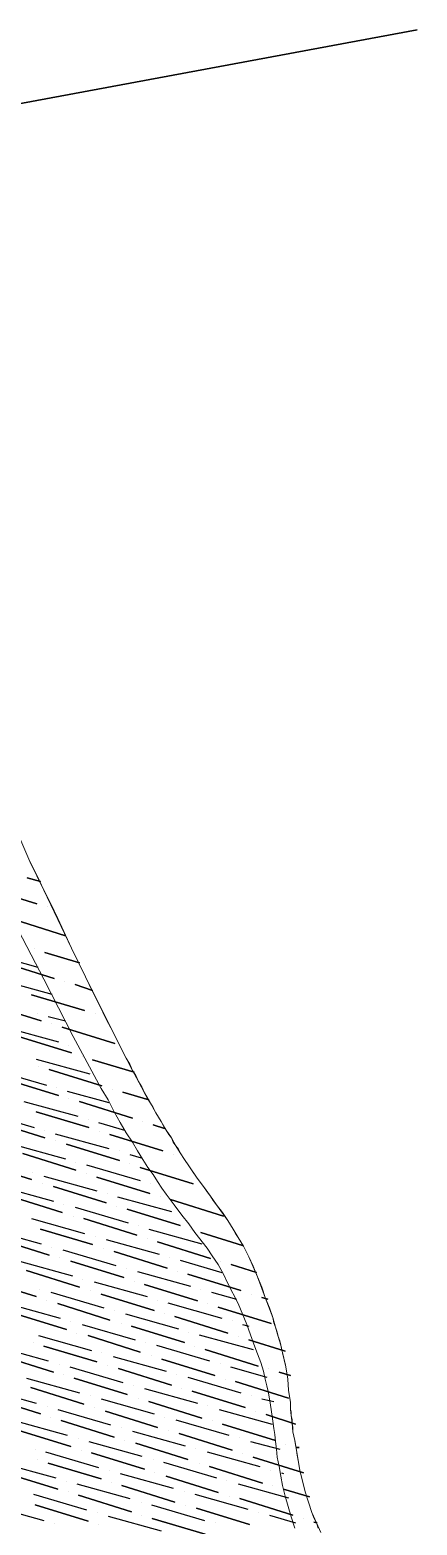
# Model space of a CAD drawing. Header units: millimetres. Extents: x -5841 to 140562, y 1006 to 102310.
# Drawn here: x 103788 to 104260, y 38359 to 40184 of the extents above; entities that cross this region are included whole.
import ezdxf

# ---------------------------------------------------------------- set-up
doc = ezdxf.new("R2010")
doc.units = ezdxf.units.MM
doc.header["$LTSCALE"] = 10
doc.layers.add('PDF18_0', color=7, linetype='Continuous')
doc.layers.add('PDF18_WALLS', color=7, linetype='Continuous')
doc.layers.add('PDF18_1_DRAWING', color=72, linetype='Continuous', true_color=0x5cb800)

msp = doc.modelspace()

# ---------------------------------------------------------------- linework, layer by layer
at = {"layer": 'PDF18_0', "lineweight": 0}
for points in [[(104142.1, 38349.6), (104136.8, 38361.3), (104131.5, 38374), (104127.3, 38386.7), (104123.1, 38399.4), (104116.7, 38425.8), (104114.6, 38437.5), (104112.5, 38450.2), (104110.4, 38461.8), (104108.3, 38472.4), (104107.2, 38483), (104106.1, 38492.5), (104105.1, 38499.9), (104105.1, 38508.4), (104103, 38523.2), (104101.9, 38536.9), (104099.8, 38551.8), (104097.7, 38560.2), (104095.6, 38568.7), (104093.4, 38578.2), (104090.3, 38588.8), (104087.1, 38600.4), (104083.9, 38612.1), (104074.4, 38636.4), (104064.9, 38661.8), (104054.3, 38686.2), (104047.9, 38698.9), (104041.6, 38709.5), (104035.2, 38720), (104028.9, 38730.6), (104015.1, 38749.7), (104007.7, 38760.2), (103999.3, 38771.9), (103990.8, 38783.5), (103981.3, 38797.3), (103976, 38804.7), (103970.7, 38813.2), (103965.4, 38821.6), (103960.1, 38831.2), (103953.7, 38840.7), (103947.4, 38851.3), (103941, 38861.8), (103934.7, 38873.5), (103927.3, 38886.2), (103919.9, 38899.9), (103912.5, 38913.7), (103905.1, 38928.5), (103896.6, 38944.4), (103889.2, 38960.3), (103872.3, 38993.1), (103855.3, 39028), (103838.4, 39062.9), (103804.5, 39133.8), (103787.6, 39168.8), (103772.8, 39202.6)], [(103780.2, 39185.7), (103787.6, 39168.8), (103804.5, 39133.8), (103821.5, 39098.9), (103838.4, 39062.9), (103855.3, 39028), (103872.3, 38993.1), (103880.7, 38976.1), (103889.2, 38960.3), (103896.6, 38944.4), (103905.1, 38928.5), (103912.5, 38913.7), (103919.9, 38899.9), (103927.3, 38886.2), (103934.7, 38873.5), (103941, 38861.8), (103947.4, 38851.3), (103953.7, 38840.7), (103960.1, 38831.2), (103965.4, 38821.6), (103970.7, 38813.2), (103976, 38804.7), (103981.3, 38797.3), (103985.5, 38790.9), (103990.8, 38783.5), (103995, 38777.2), (103999.3, 38771.9), (104007.7, 38760.2), (104015.1, 38749.7), (104022.5, 38740.1), (104028.9, 38730.6), (104035.2, 38720), (104041.6, 38709.5), (104047.9, 38698.9), (104054.3, 38686.2), (104059.6, 38674.5), (104064.9, 38661.8), (104070.2, 38649.1), (104074.4, 38636.4), (104079.7, 38623.7), (104083.9, 38612.1), (104087.1, 38600.4), (104090.3, 38588.8), (104093.4, 38578.2), (104095.6, 38568.7), (104097.7, 38560.2), (104099.8, 38551.8), (104100.9, 38544.4), (104101.9, 38536.9), (104103, 38523.2), (104105.1, 38508.4), (104105.1, 38499.9), (104106.1, 38492.5), (104107.2, 38483), (104108.3, 38472.4), (104110.4, 38461.8), (104112.5, 38450.2), (104114.6, 38437.5), (104116.7, 38425.8), (104119.9, 38412.1), (104123.1, 38399.4), (104127.3, 38386.7), (104131.5, 38374), (104136.8, 38361.3), (104142.1, 38349.6)], [(104139, 38354.9), (104136.8, 38361.3), (104133.7, 38367.6), (104131.5, 38374), (104127.3, 38386.7), (104123.1, 38399.4), (104119.9, 38412.1), (104116.7, 38425.8), (104114.6, 38437.5), (104113.6, 38443.8), (104112.5, 38450.2), (104111.4, 38456.5), (104110.4, 38461.8), (104109.3, 38467.1), (104108.3, 38472.4), (104108.3, 38477.7), (104107.2, 38483), (104107.2, 38487.2), (104106.1, 38492.5), (104106.1, 38496.7), (104105.1, 38499.9), (104105.1, 38508.4), (104104, 38515.8), (104103, 38523.2), (104101.9, 38536.9), (104100.9, 38544.4), (104099.8, 38551.8), (104098.7, 38556), (104097.7, 38560.2), (104096.6, 38564.5), (104095.6, 38568.7), (104094.5, 38574), (104093.4, 38578.2), (104092.4, 38583.5), (104090.3, 38588.8), (104089.2, 38594.1), (104087.1, 38600.4), (104085, 38605.7), (104083.9, 38612.1), (104079.7, 38623.7), (104074.4, 38636.4), (104070.2, 38649.1), (104064.9, 38661.8), (104059.6, 38674.5), (104054.3, 38686.2), (104047.9, 38698.9), (104044.8, 38704.2), (104041.6, 38709.5), (104038.4, 38714.7), (104035.2, 38720), (104028.9, 38730.6), (104022.5, 38740.1), (104015.1, 38749.7), (104010.9, 38755), (104007.7, 38760.2), (104003.5, 38765.5), (103999.3, 38771.9), (103995, 38777.2), (103990.8, 38783.5), (103985.5, 38790.9), (103981.3, 38797.3), (103976, 38804.7), (103970.7, 38813.2), (103968.6, 38817.4), (103965.4, 38821.6), (103962.2, 38825.9), (103960.1, 38831.2), (103956.9, 38835.4), (103953.7, 38840.7), (103950.6, 38846), (103947.4, 38851.3), (103944.2, 38856.6), (103941, 38861.8), (103937.9, 38868.2), (103934.7, 38873.5), (103930.5, 38879.8), (103927.3, 38886.2), (103924.1, 38893.6), (103919.9, 38899.9), (103916.7, 38907.4), (103912.5, 38913.7), (103909.3, 38921.1), (103905.1, 38928.5), (103896.6, 38944.4), (103889.2, 38960.3), (103880.7, 38976.1), (103872.3, 38993.1), (103863.8, 39010), (103855.3, 39028), (103838.4, 39062.9), (103821.5, 39098.9), (103813, 39116.9), (103804.5, 39133.8), (103796.1, 39151.8), (103787.6, 39168.8), (103780.2, 39185.7)], [(104110.4, 38354.9), (104106.1, 38368.7), (104098.7, 38394.1), (104095.6, 38406.8), (104093.4, 38418.4), (104091.3, 38430.1), (104089.2, 38441.7), (104088.2, 38451.2), (104087.1, 38460.7), (104086, 38469.2), (104085, 38476.6), (104082.9, 38491.4), (104080.7, 38505.2), (104078.6, 38520), (104076.5, 38528.5), (104074.4, 38536.9), (104072.3, 38546.5), (104069.1, 38557.1), (104064.9, 38567.6), (104060.6, 38579.3), (104052.2, 38603.6), (104041.6, 38629), (104028.9, 38653.4), (104023.6, 38665), (104017.2, 38676.6), (104009.8, 38687.2), (104003.5, 38696.8), (103988.7, 38715.8), (103981.3, 38726.4), (103972.8, 38737), (103963.3, 38749.7), (103953.7, 38762.4), (103948.5, 38769.8), (103943.2, 38778.2), (103937.9, 38786.7), (103931.5, 38795.2), (103925.2, 38804.7), (103918.8, 38815.3), (103912.5, 38825.9), (103905.1, 38837.5), (103897.7, 38850.2), (103890.3, 38862.9), (103882.8, 38877.7), (103874.4, 38891.5), (103865.9, 38907.4), (103857.4, 38923.2), (103840.5, 38955), (103822.5, 38989.9), (103804.5, 39024.8), (103768.5, 39094.7)]]:
    msp.add_lwpolyline(points, dxfattribs=at)
at = {"layer": 'PDF18_1_DRAWING', "lineweight": 25}
for points in [[(103800.3, 39144.4), (103784.4, 39148.6)], [(103796.1, 39116.9), (103731.5, 39137)], [(103831, 39077.7), (103768.5, 39097.8)], [(103847.9, 39044.9), (103805.6, 39057.6)], [(103817.2, 39025.9), (103752.7, 39046)], [(103854.3, 38986.7), (103789.7, 39005.8)], [(103863.8, 39011.1), (103842.6, 39018.5)], [(103801.4, 38974), (103736.8, 38994.1)], [(103891.3, 38946.5), (103826.8, 38966.6)], [(103838.4, 38934.9), (103773.8, 38955)], [(103875.4, 38894.7), (103810.9, 38914.8)], [(103914.6, 38911.6), (103863.8, 38926.4)], [(103822.5, 38883), (103758, 38903.1)], [(103912.5, 38855.5), (103847.9, 38875.6)], [(103932.6, 38877.7), (103900.8, 38887.2)], [(103859.6, 38843.9), (103795, 38862.9)], [(103805.6, 38831.2), (103742.1, 38851.3)], [(103951.6, 38842.8), (103937.9, 38847)], [(103896.6, 38803.6), (103832, 38823.7)], [(103949.5, 38815.3), (103885, 38835.4)], [(103843.7, 38792), (103779.1, 38812.1)], [(103789.7, 38780.4), (103725.2, 38800.5)], [(103933.6, 38763.4), (103869.1, 38783.5)], [(103986.6, 38775.1), (103922, 38795.2)], [(103880.7, 38751.8), (103816.2, 38771.9)], [(103826.8, 38740.1), (103763.3, 38760.2)], [(104023.6, 38735.9), (103959, 38756)], [(103917.8, 38712.6), (103853.2, 38732.7)], [(103970.7, 38724.3), (103906.1, 38744.4)], [(103863.8, 38701), (103800.3, 38720)], [(104046.9, 38699.9), (103996.1, 38715.8)], [(103810.9, 38688.3), (103746.3, 38708.4)], [(103954.8, 38672.4), (103890.3, 38692.5)], [(104007.7, 38684.1), (103943.2, 38704.2)], [(103901.9, 38660.8), (103837.3, 38680.9)], [(104063.8, 38667.1), (104033.1, 38676.6)], [(103795, 38637.5), (103730.4, 38657.6)], [(103847.9, 38649.1), (103783.4, 38669.2)], [(104044.8, 38644.9), (103980.2, 38665)], [(103938.9, 38620.6), (103874.4, 38640.7)], [(103991.8, 38632.2), (103927.3, 38652.3)], [(104077.6, 38634.3), (104070.2, 38636.4)], [(103885, 38608.9), (103821.5, 38629)], [(104081.8, 38604.7), (104017.2, 38624.8)], [(103832, 38597.3), (103767.5, 38617.4)], [(103976, 38581.4), (103911.4, 38601.5)], [(104028.9, 38593), (103964.3, 38613.1)], [(103922, 38569.8), (103858.5, 38589.9)], [(104098.7, 38570.8), (104054.3, 38584.6)], [(103816.2, 38545.4), (103751.6, 38565.5)], [(103869.1, 38558.1), (103804.5, 38577.2)], [(104065.9, 38552.8), (104001.4, 38572.9)], [(103960.1, 38529.5), (103895.5, 38549.6)], [(104013, 38541.2), (103948.5, 38561.3)], [(104105.1, 38541.2), (104091.3, 38545.4)], [(103906.1, 38517.9), (103841.6, 38538)], [(104103, 38513.7), (104038.4, 38533.8)], [(103800.3, 38494.6), (103735.7, 38514.7)], [(103853.2, 38506.3), (103788.7, 38526.4)], [(103997.1, 38489.3), (103932.6, 38509.4)], [(104050.1, 38502), (103985.5, 38522.1)], [(103943.2, 38477.7), (103879.7, 38497.8)], [(104111.4, 38481.9), (104075.5, 38493.6)], [(103837.3, 38454.4), (103772.8, 38474.5)], [(103890.3, 38466), (103825.7, 38486.1)], [(104087.1, 38461.8), (104022.5, 38481.9)], [(103980.2, 38438.5), (103916.7, 38458.6)], [(104034.2, 38450.2), (103969.6, 38470.3)], [(103927.3, 38426.9), (103862.7, 38447)], [(104121, 38422.6), (104059.6, 38441.7)], [(104115.7, 38453.3), (104112.5, 38453.3)], [(103821.5, 38402.5), (103756.9, 38422.6)], [(103874.4, 38415.2), (103809.8, 38434.3)], [(104017.2, 38398.3), (103953.7, 38418.4)], [(104071.2, 38409.9), (104006.7, 38430.1)], [(103964.3, 38386.7), (103899.8, 38406.8)], [(104128.4, 38393), (104096.6, 38402.5)], [(103858.5, 38363.4), (103793.9, 38383.5)], [(103911.4, 38375), (103846.9, 38395.1)], [(104108.3, 38370.8), (104043.7, 38390.9)], [(104001.4, 38347.5), (103936.8, 38366.6)], [(104055.3, 38359.2), (103990.8, 38379.3)], [(104137.9, 38361.3), (104133.7, 38362.3)]]:
    msp.add_lwpolyline(points, close=True, dxfattribs=at)
for points in [[(103784.4, 39148.6), (103800.3, 39144.4)], [(103731.5, 39137), (103796.1, 39116.9)], [(103808.8, 39113.7), (103808.8, 39113.7)], [(103808.8, 39113.7), (103808.8, 39113.7)], [(103808.8, 39113.7), (103808.8, 39113.7)], [(103768.5, 39097.8), (103831, 39077.7)], [(103733.6, 39057.6), (103797.1, 39039.6)], [(103792.9, 39061.9), (103792.9, 39061.9)], [(103792.9, 39061.9), (103792.9, 39061.9)], [(103792.9, 39061.9), (103792.9, 39061.9)], [(103805.6, 39057.6), (103847.9, 39044.9)], [(103752.7, 39046), (103817.2, 39025.9)], [(103829.9, 39021.7), (103829.9, 39021.7)], [(103829.9, 39021.7), (103829.9, 39021.7)], [(103829.9, 39021.7), (103829.9, 39021.7)], [(103771.7, 39018.5), (103814.1, 39006.8)], [(103789.7, 39005.8), (103854.3, 38986.7)], [(103842.6, 39018.5), (103863.8, 39011.1)], [(103736.8, 38994.1), (103801.4, 38974)], [(103797.1, 38983.6), (103797.1, 38983.6)], [(103756.9, 38966.6), (103822.5, 38948.6)], [(103809.8, 38979.3), (103831, 38974)], [(103814.1, 38970.9), (103814.1, 38970.9)], [(103814.1, 38970.9), (103814.1, 38970.9)], [(103814.1, 38970.9), (103814.1, 38970.9)], [(103826.8, 38966.6), (103891.3, 38946.5)], [(103867, 38982.5), (103867, 38982.5)], [(103867, 38982.5), (103867, 38982.5)], [(103867, 38982.5), (103867, 38982.5)], [(103879.7, 38978.3), (103879.7, 38978.3)], [(103879.7, 38978.3), (103879.7, 38978.3)], [(103879.7, 38978.3), (103879.7, 38978.3)], [(103773.8, 38955), (103838.4, 38934.9)], [(103835.2, 38944.4), (103835.2, 38944.4)], [(103847.9, 38941.2), (103847.9, 38941.2)], [(103851.1, 38930.6), (103851.1, 38930.6)], [(103851.1, 38930.6), (103851.1, 38930.6)], [(103851.1, 38930.6), (103851.1, 38930.6)], [(103742.1, 38914.8), (103807.7, 38895.7)], [(103795, 38927.5), (103860.6, 38909.5)], [(103798.2, 38919), (103798.2, 38919)], [(103798.2, 38919), (103798.2, 38919)], [(103798.2, 38919), (103798.2, 38919)], [(103810.9, 38914.8), (103875.4, 38894.7)], [(103863.8, 38926.4), (103914.6, 38911.6)], [(103758, 38903.1), (103822.5, 38883)], [(103820.4, 38892.5), (103820.4, 38892.5)], [(103780.2, 38875.6), (103845.8, 38857.6)], [(103833.1, 38888.3), (103883.9, 38874.5)], [(103835.2, 38878.8), (103835.2, 38878.8)], [(103835.2, 38878.8), (103835.2, 38878.8)], [(103835.2, 38878.8), (103835.2, 38878.8)], [(103847.9, 38875.6), (103912.5, 38855.5)], [(103888.1, 38890.4), (103888.1, 38890.4)], [(103888.1, 38890.4), (103888.1, 38890.4)], [(103888.1, 38890.4), (103888.1, 38890.4)], [(103900.8, 38887.2), (103932.6, 38877.7)], [(103728.3, 38862.9), (103792.9, 38843.9)], [(103795, 38862.9), (103859.6, 38843.9)], [(103742.1, 38851.3), (103805.6, 38831.2)], [(103805.6, 38840.7), (103805.6, 38840.7)], [(103858.5, 38853.4), (103858.5, 38853.4)], [(103871.2, 38850.2), (103903, 38840.7)], [(103872.3, 38839.6), (103872.3, 38839.6)], [(103872.3, 38839.6), (103872.3, 38839.6)], [(103872.3, 38839.6), (103872.3, 38839.6)], [(103925.2, 38851.3), (103925.2, 38851.3)], [(103925.2, 38851.3), (103925.2, 38851.3)], [(103925.2, 38851.3), (103925.2, 38851.3)], [(103937.9, 38847), (103951.6, 38842.8)], [(103766.4, 38823.7), (103831, 38805.8)], [(103818.3, 38836.4), (103883.9, 38818.5)], [(103819.3, 38828), (103819.3, 38828)], [(103819.3, 38828), (103819.3, 38828)], [(103819.3, 38828), (103819.3, 38828)], [(103832, 38823.7), (103896.6, 38803.6)], [(103885, 38835.4), (103949.5, 38815.3)], [(103779.1, 38812.1), (103843.7, 38792)], [(103843.7, 38801.5), (103843.7, 38801.5)], [(103896.6, 38815.3), (103896.6, 38815.3)], [(103909.3, 38811), (103923.1, 38806.8)], [(103962.2, 38811), (103962.2, 38811)], [(103962.2, 38811), (103962.2, 38811)], [(103962.2, 38811), (103962.2, 38811)], [(103725.2, 38800.5), (103789.7, 38780.4)], [(103790.8, 38788.8), (103790.8, 38788.8)], [(103804.5, 38784.6), (103869.1, 38766.6)], [(103856.4, 38798.3), (103922, 38779.3)], [(103856.4, 38787.8), (103856.4, 38787.8)], [(103856.4, 38787.8), (103856.4, 38787.8)], [(103856.4, 38787.8), (103856.4, 38787.8)], [(103869.1, 38783.5), (103933.6, 38763.4)], [(103909.3, 38799.4), (103909.3, 38799.4)], [(103909.3, 38799.4), (103909.3, 38799.4)], [(103909.3, 38799.4), (103909.3, 38799.4)], [(103922, 38795.2), (103986.6, 38775.1)], [(103751.6, 38771.9), (103816.2, 38753.9)], [(103803.5, 38776.1), (103803.5, 38776.1)], [(103803.5, 38776.1), (103803.5, 38776.1)], [(103803.5, 38776.1), (103803.5, 38776.1)], [(103816.2, 38771.9), (103880.7, 38751.8)], [(103934.7, 38776.1), (103934.7, 38776.1)], [(103763.3, 38760.2), (103826.8, 38740.1)], [(103828.9, 38749.7), (103828.9, 38749.7)], [(103842.6, 38746.5), (103907.2, 38727.4)], [(103881.8, 38763.4), (103881.8, 38763.4)], [(103893.4, 38747.5), (103893.4, 38747.5)], [(103893.4, 38747.5), (103893.4, 38747.5)], [(103893.4, 38747.5), (103893.4, 38747.5)], [(103894.5, 38759.2), (103960.1, 38741.2)], [(103946.3, 38760.2), (103946.3, 38760.2)], [(103946.3, 38760.2), (103946.3, 38760.2)], [(103946.3, 38760.2), (103946.3, 38760.2)], [(103959, 38756), (104023.6, 38735.9)], [(103789.7, 38732.7), (103854.3, 38714.7)], [(103840.5, 38735.9), (103840.5, 38735.9)], [(103840.5, 38735.9), (103840.5, 38735.9)], [(103840.5, 38735.9), (103840.5, 38735.9)], [(103853.2, 38732.7), (103917.8, 38712.6)], [(103906.1, 38744.4), (103970.7, 38724.3)], [(103736.8, 38720), (103801.4, 38702)], [(103800.3, 38720), (103863.8, 38701)], [(103867, 38710.5), (103867, 38710.5)], [(103919.9, 38724.3), (103919.9, 38724.3)], [(103932.6, 38720), (103997.1, 38702)], [(103983.4, 38720), (103983.4, 38720)], [(103983.4, 38720), (103983.4, 38720)], [(103983.4, 38720), (103983.4, 38720)], [(103996.1, 38715.8), (104046.9, 38699.9)], [(103746.3, 38708.4), (103810.9, 38688.3)], [(103814.1, 38697.8), (103814.1, 38697.8)], [(103827.8, 38694.6), (103892.4, 38675.6)], [(103877.6, 38696.8), (103877.6, 38696.8)], [(103877.6, 38696.8), (103877.6, 38696.8)], [(103877.6, 38696.8), (103877.6, 38696.8)], [(103880.7, 38707.3), (103945.3, 38689.3)], [(103890.3, 38692.5), (103954.8, 38672.4)], [(103930.5, 38708.4), (103930.5, 38708.4)], [(103930.5, 38708.4), (103930.5, 38708.4)], [(103930.5, 38708.4), (103930.5, 38708.4)], [(103943.2, 38704.2), (104007.7, 38684.1)], [(103774.9, 38680.9), (103839.5, 38662.9)], [(103823.6, 38685.1), (103823.6, 38685.1)], [(103823.6, 38685.1), (103823.6, 38685.1)], [(103823.6, 38685.1), (103823.6, 38685.1)], [(103837.3, 38680.9), (103901.9, 38660.8)], [(103958, 38685.1), (103958, 38685.1)], [(103970.7, 38681.9), (104021.5, 38667.1)], [(104020.4, 38679.8), (104020.4, 38679.8)], [(104020.4, 38679.8), (104020.4, 38679.8)], [(104020.4, 38679.8), (104020.4, 38679.8)], [(104033.1, 38676.6), (104063.8, 38667.1)], [(103730.4, 38657.6), (103795, 38637.5)], [(103783.4, 38669.2), (103847.9, 38649.1)], [(103852.2, 38658.7), (103852.2, 38658.7)], [(103865.9, 38655.5), (103930.5, 38637.5)], [(103905.1, 38672.4), (103905.1, 38672.4)], [(103914.6, 38656.5), (103914.6, 38656.5)], [(103914.6, 38656.5), (103914.6, 38656.5)], [(103914.6, 38656.5), (103914.6, 38656.5)], [(103918.8, 38668.2), (103983.4, 38650.2)], [(103967.5, 38668.2), (103967.5, 38668.2)], [(103967.5, 38668.2), (103967.5, 38668.2)], [(103967.5, 38668.2), (103967.5, 38668.2)], [(103980.2, 38665), (104044.8, 38644.9)], [(103799.2, 38646), (103799.2, 38646)], [(103813, 38642.8), (103877.6, 38623.7)], [(103861.7, 38644.9), (103861.7, 38644.9)], [(103861.7, 38644.9), (103861.7, 38644.9)], [(103861.7, 38644.9), (103861.7, 38644.9)], [(103874.4, 38640.7), (103938.9, 38620.6)], [(103927.3, 38652.3), (103991.8, 38632.2)], [(103996.1, 38646), (103996.1, 38646)], [(104008.8, 38642.8), (104039.5, 38634.3)], [(104057.5, 38640.7), (104057.5, 38640.7)], [(104057.5, 38640.7), (104057.5, 38640.7)], [(104057.5, 38640.7), (104057.5, 38640.7)], [(104070.2, 38636.4), (104077.6, 38634.3)], [(103760.1, 38629), (103824.6, 38611)], [(103807.7, 38633.3), (103807.7, 38633.3)], [(103807.7, 38633.3), (103807.7, 38633.3)], [(103807.7, 38633.3), (103807.7, 38633.3)], [(103821.5, 38629), (103885, 38608.9)], [(103890.3, 38620.6), (103890.3, 38620.6)], [(103943.2, 38633.3), (103943.2, 38633.3)], [(103955.9, 38630.1), (104021.5, 38611)], [(104004.5, 38629), (104004.5, 38629)], [(104004.5, 38629), (104004.5, 38629)], [(104004.5, 38629), (104004.5, 38629)], [(104017.2, 38624.8), (104081.8, 38604.7)], [(103767.5, 38617.4), (103832, 38597.3)], [(103837.3, 38606.8), (103837.3, 38606.8)], [(103851.1, 38603.6), (103915.7, 38584.6)], [(103898.7, 38604.7), (103898.7, 38604.7)], [(103898.7, 38604.7), (103898.7, 38604.7)], [(103898.7, 38604.7), (103898.7, 38604.7)], [(103904, 38616.3), (103968.6, 38598.3)], [(103911.4, 38601.5), (103976, 38581.4)], [(103951.6, 38617.4), (103951.6, 38617.4)], [(103951.6, 38617.4), (103951.6, 38617.4)], [(103951.6, 38617.4), (103951.6, 38617.4)], [(103964.3, 38613.1), (104028.9, 38593)], [(104034.2, 38607.9), (104034.2, 38607.9)], [(104046.9, 38603.6), (104054.3, 38601.5)], [(103798.2, 38589.9), (103862.7, 38571.9)], [(103844.7, 38593), (103844.7, 38593)], [(103844.7, 38593), (103844.7, 38593)], [(103844.7, 38593), (103844.7, 38593)], [(103858.5, 38589.9), (103922, 38569.8)], [(103981.3, 38594.1), (103981.3, 38594.1)], [(103994, 38590.9), (104059.6, 38572.9)], [(104041.6, 38588.8), (104041.6, 38588.8)], [(104041.6, 38588.8), (104041.6, 38588.8)], [(104041.6, 38588.8), (104041.6, 38588.8)], [(104054.3, 38584.6), (104098.7, 38570.8)], [(103745.3, 38577.2), (103809.8, 38559.2)], [(103751.6, 38565.5), (103816.2, 38545.4)], [(103791.8, 38581.4), (103791.8, 38581.4)], [(103791.8, 38581.4), (103791.8, 38581.4)], [(103791.8, 38581.4), (103791.8, 38581.4)], [(103804.5, 38577.2), (103869.1, 38558.1)], [(103875.4, 38568.7), (103875.4, 38568.7)], [(103889.2, 38564.5), (103953.7, 38546.5)], [(103928.3, 38581.4), (103928.3, 38581.4)], [(103935.8, 38565.5), (103935.8, 38565.5)], [(103935.8, 38565.5), (103935.8, 38565.5)], [(103935.8, 38565.5), (103935.8, 38565.5)], [(103942.1, 38578.2), (104006.7, 38559.2)], [(103988.7, 38577.2), (103988.7, 38577.2)], [(103988.7, 38577.2), (103988.7, 38577.2)], [(103988.7, 38577.2), (103988.7, 38577.2)], [(104001.4, 38572.9), (104065.9, 38552.8)], [(103823.6, 38554.9), (103823.6, 38554.9)], [(103836.3, 38551.8), (103900.8, 38532.7)], [(103881.8, 38553.9), (103881.8, 38553.9)], [(103881.8, 38553.9), (103881.8, 38553.9)], [(103881.8, 38553.9), (103881.8, 38553.9)], [(103895.5, 38549.6), (103960.1, 38529.5)], [(103948.5, 38561.3), (104013, 38541.2)], [(104019.4, 38556), (104019.4, 38556)], [(104032.1, 38551.8), (104076.5, 38539.1)], [(104078.6, 38549.6), (104078.6, 38549.6)], [(104078.6, 38549.6), (104078.6, 38549.6)], [(104078.6, 38549.6), (104078.6, 38549.6)], [(104091.3, 38545.4), (104105.1, 38541.2)], [(103783.4, 38538), (103847.9, 38520)], [(103828.9, 38542.2), (103828.9, 38542.2)], [(103828.9, 38542.2), (103828.9, 38542.2)], [(103828.9, 38542.2), (103828.9, 38542.2)], [(103841.6, 38538), (103906.1, 38517.9)], [(103913.5, 38529.5), (103913.5, 38529.5)], [(103966.4, 38542.2), (103966.4, 38542.2)], [(103980.2, 38539.1), (104044.8, 38520)], [(104025.7, 38536.9), (104025.7, 38536.9)], [(104025.7, 38536.9), (104025.7, 38536.9)], [(104025.7, 38536.9), (104025.7, 38536.9)], [(104038.4, 38533.8), (104103, 38513.7)], [(103730.4, 38525.3), (103795, 38507.3)], [(103735.7, 38514.7), (103800.3, 38494.6)], [(103788.7, 38526.4), (103853.2, 38506.3)], [(103861.7, 38516.8), (103861.7, 38516.8)], [(103874.4, 38512.6), (103938.9, 38494.6)], [(103919.9, 38513.7), (103919.9, 38513.7)], [(103919.9, 38513.7), (103919.9, 38513.7)], [(103919.9, 38513.7), (103919.9, 38513.7)], [(103927.3, 38525.3), (103991.8, 38507.3)], [(103932.6, 38509.4), (103997.1, 38489.3)], [(103972.8, 38525.3), (103972.8, 38525.3)], [(103972.8, 38525.3), (103972.8, 38525.3)], [(103972.8, 38525.3), (103972.8, 38525.3)], [(103985.5, 38522.1), (104050.1, 38502)], [(104057.5, 38516.8), (104057.5, 38516.8)], [(104070.2, 38512.6), (104085, 38509.4)], [(103808.8, 38503.1), (103808.8, 38503.1)], [(103813, 38490.4), (103813, 38490.4)], [(103813, 38490.4), (103813, 38490.4)], [(103813, 38490.4), (103813, 38490.4)], [(103821.5, 38499.9), (103886, 38480.9)], [(103865.9, 38502), (103865.9, 38502)], [(103865.9, 38502), (103865.9, 38502)], [(103865.9, 38502), (103865.9, 38502)], [(103879.7, 38497.8), (103943.2, 38477.7)], [(103951.6, 38490.4), (103951.6, 38490.4)], [(104004.5, 38504.1), (104004.5, 38504.1)], [(104018.3, 38499.9), (104082.9, 38481.9)], [(104062.8, 38497.8), (104062.8, 38497.8)], [(104062.8, 38497.8), (104062.8, 38497.8)], [(104062.8, 38497.8), (104062.8, 38497.8)], [(104075.5, 38493.6), (104111.4, 38481.9)], [(103768.5, 38486.1), (103833.1, 38468.2)], [(103772.8, 38474.5), (103837.3, 38454.4)], [(103825.7, 38486.1), (103890.3, 38466)], [(103899.8, 38477.7), (103899.8, 38477.7)], [(103912.5, 38473.4), (103977, 38455.5)], [(103956.9, 38474.5), (103956.9, 38474.5)], [(103956.9, 38474.5), (103956.9, 38474.5)], [(103956.9, 38474.5), (103956.9, 38474.5)], [(103965.4, 38487.2), (104029.9, 38468.2)], [(104009.8, 38486.1), (104009.8, 38486.1)], [(104009.8, 38486.1), (104009.8, 38486.1)], [(104009.8, 38486.1), (104009.8, 38486.1)], [(104022.5, 38481.9), (104087.1, 38461.8)], [(103846.9, 38463.9), (103846.9, 38463.9)], [(103859.6, 38460.7), (103924.1, 38442.8)], [(103903, 38461.8), (103903, 38461.8)], [(103903, 38461.8), (103903, 38461.8)], [(103903, 38461.8), (103903, 38461.8)], [(103916.7, 38458.6), (103980.2, 38438.5)], [(103969.6, 38470.3), (104034.2, 38450.2)], [(104042.6, 38465), (104042.6, 38465)], [(104056.4, 38460.7), (104092.4, 38451.2)], [(104099.8, 38457.6), (104099.8, 38457.6)], [(104099.8, 38457.6), (104099.8, 38457.6)], [(104099.8, 38457.6), (104099.8, 38457.6)], [(103793.9, 38451.2), (103793.9, 38451.2)], [(103797.1, 38438.5), (103797.1, 38438.5)], [(103797.1, 38438.5), (103797.1, 38438.5)], [(103797.1, 38438.5), (103797.1, 38438.5)], [(103806.6, 38448), (103871.2, 38429)], [(103850, 38450.2), (103850, 38450.2)], [(103850, 38450.2), (103850, 38450.2)], [(103850, 38450.2), (103850, 38450.2)], [(103862.7, 38447), (103927.3, 38426.9)], [(103937.9, 38438.5), (103937.9, 38438.5)], [(103989.7, 38452.3), (103989.7, 38452.3)], [(104003.5, 38448), (104068, 38430.1)], [(104046.9, 38445.9), (104046.9, 38445.9)], [(104046.9, 38445.9), (104046.9, 38445.9)], [(104046.9, 38445.9), (104046.9, 38445.9)], [(104059.6, 38441.7), (104121, 38422.6)], [(104112.5, 38453.3), (104115.7, 38453.3)], [(103753.7, 38434.3), (103819.3, 38416.3)], [(103756.9, 38422.6), (103821.5, 38402.5)], [(103809.8, 38434.3), (103874.4, 38415.2)], [(103885, 38425.8), (103885, 38425.8)], [(103897.7, 38421.6), (103962.2, 38403.6)], [(103940, 38422.6), (103940, 38422.6)], [(103940, 38422.6), (103940, 38422.6)], [(103940, 38422.6), (103940, 38422.6)], [(103950.6, 38435.3), (104015.1, 38416.3)], [(103953.7, 38418.4), (104017.2, 38398.3)], [(103994, 38434.3), (103994, 38434.3)], [(103994, 38434.3), (103994, 38434.3)], [(103994, 38434.3), (103994, 38434.3)], [(104006.7, 38430.1), (104071.2, 38409.9)], [(104080.7, 38425.8), (104080.7, 38425.8)], [(104094.5, 38422.6), (104096.6, 38421.6)], [(103832, 38412.1), (103832, 38412.1)], [(103834.2, 38399.4), (103834.2, 38399.4)], [(103834.2, 38399.4), (103834.2, 38399.4)], [(103834.2, 38399.4), (103834.2, 38399.4)], [(103844.7, 38408.9), (103909.3, 38390.9)], [(103887.1, 38411), (103887.1, 38411)], [(103887.1, 38411), (103887.1, 38411)], [(103887.1, 38411), (103887.1, 38411)], [(103899.8, 38406.8), (103964.3, 38386.7)], [(103976, 38399.4), (103976, 38399.4)], [(104027.8, 38413.1), (104027.8, 38413.1)], [(104041.6, 38408.9), (104103, 38392)], [(104083.9, 38406.8), (104083.9, 38406.8)], [(104083.9, 38406.8), (104083.9, 38406.8)], [(104083.9, 38406.8), (104083.9, 38406.8)], [(104096.6, 38402.5), (104128.4, 38393)], [(103738.9, 38382.4), (103804.5, 38364.4)], [(103791.8, 38396.2), (103856.4, 38377.1)], [(103793.9, 38383.5), (103858.5, 38363.4)], [(103846.9, 38395.1), (103911.4, 38375)], [(103923.1, 38386.7), (103923.1, 38386.7)], [(103935.8, 38383.5), (104000.3, 38364.4)], [(103977, 38382.4), (103977, 38382.4)], [(103977, 38382.4), (103977, 38382.4)], [(103977, 38382.4), (103977, 38382.4)], [(103988.7, 38396.2), (104053.2, 38378.2)], [(104031, 38394.1), (104031, 38394.1)], [(104031, 38394.1), (104031, 38394.1)], [(104031, 38394.1), (104031, 38394.1)], [(104043.7, 38390.9), (104108.3, 38370.8)], [(103870.1, 38374), (103870.1, 38374)], [(103882.8, 38369.7), (103947.4, 38351.7)], [(103924.1, 38370.8), (103924.1, 38370.8)], [(103924.1, 38370.8), (103924.1, 38370.8)], [(103924.1, 38370.8), (103924.1, 38370.8)], [(103936.8, 38366.6), (104001.4, 38347.5)], [(103990.8, 38379.3), (104055.3, 38359.2)], [(104065.9, 38374), (104065.9, 38374)], [(104079.7, 38370.8), (104111.4, 38361.3)], [(104121, 38366.6), (104121, 38366.6)], [(104121, 38366.6), (104121, 38366.6)], [(104121, 38366.6), (104121, 38366.6)], [(103817.2, 38360.2), (103817.2, 38360.2)], [(103871.2, 38359.2), (103871.2, 38359.2)], [(103871.2, 38359.2), (103871.2, 38359.2)], [(103871.2, 38359.2), (103871.2, 38359.2)], [(104014.1, 38361.3), (104014.1, 38361.3)], [(104133.7, 38362.3), (104137.9, 38361.3)]]:
    msp.add_lwpolyline(points, dxfattribs=at)
at = {"layer": 'PDF18_WALLS', "lineweight": 30}
msp.add_lwpolyline([(104259.6, 40183.7), (98182.8, 39053.4), (100278.3, 39442.9)], dxfattribs=at)

doc.saveas('drawing.dxf')
